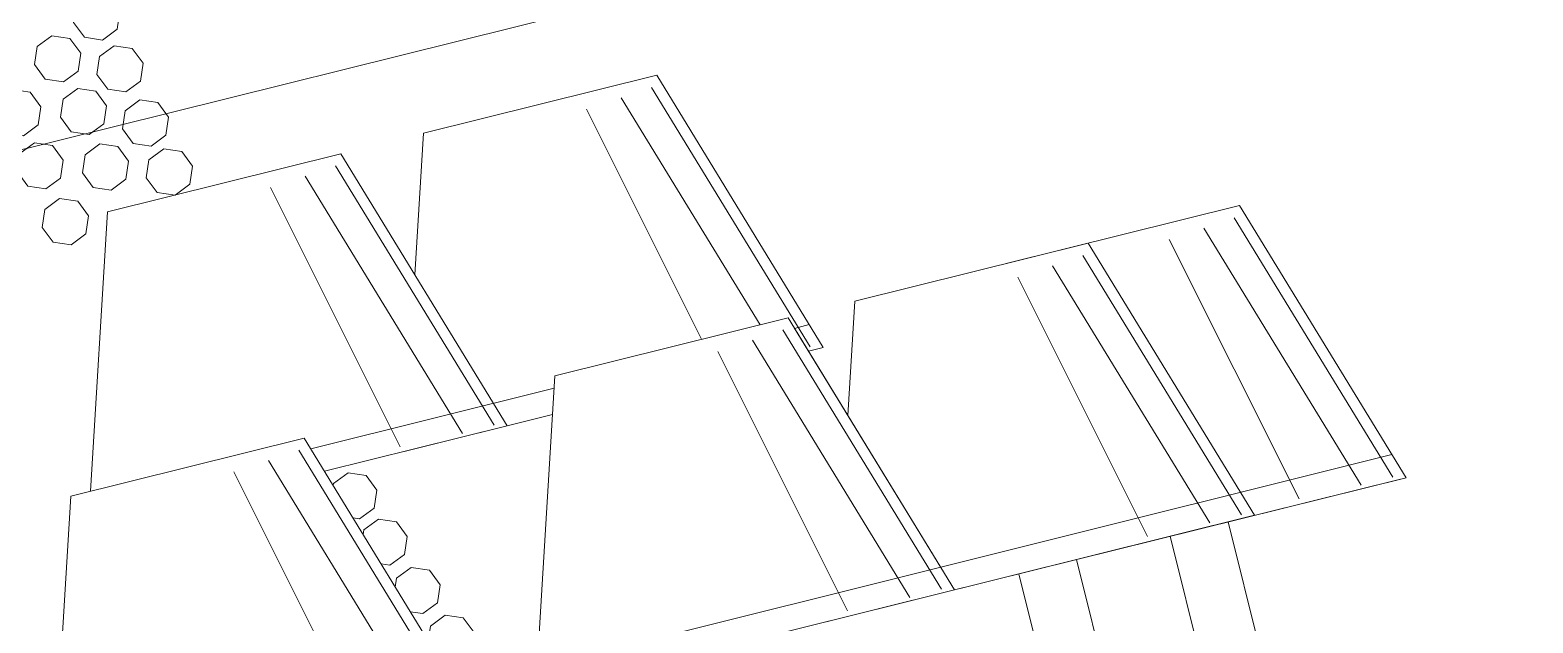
# Model space of a CAD drawing. Header units: inches. Extents: x 252212 to 296477, y 417293 to 492071.
# Drawn here: x 283935 to 284439, y 478868 to 479067 of the extents above; entities that cross this region are included whole.
import ezdxf

# ---------------------------------------------------------------- set-up
doc = ezdxf.new("R2010")
doc.units = ezdxf.units.IN
doc.header["$MEASUREMENT"] = 0
for name, color, linetype in [('8', 8, 'Continuous'), ('ELECTRICAL', 10, 'Continuous'), ('gypsum', 31, 'Continuous')]:
    doc.layers.add(name, color=color, linetype=linetype)
for name, color, linetype, lineweight in [('Glass', 4, 'Continuous', 0), ('GRC', 41, 'Continuous', 0), ('ID-NOTES', 3, 'Continuous', 0)]:
    doc.layers.add(name, color=color, linetype=linetype, lineweight=lineweight)
doc.styles.add('ZZ-Dim All', font='romans.shx', dxfattribs={"width": 0.8})
doc.dimstyles.new('DIM 0200', dxfattribs={"dimscale": 200, "dimtxt": 1, "dimasz": 0.8, "dimexe": 0.5, "dimexo": 1, "dimgap": 0.4, "dimtad": 1, "dimdec": 0, "dimrnd": 10, "dimdsep": 46, "dimtxsty": 'ZZ-Dim All', "dimblk1": 'ARCHTICK', "dimblk2": 'ARCHTICK', "dimsah": 1, "dimcen": 1, "dimdle": 0.5, "dimclrd": 256, "dimclre": 256, "dimclrt": 256, "dimadec": 0, "dimazin": 2, "dimtfac": 1, "dimtdec": 0, "dimtix": 1, "dimtmove": 2, "dimatfit": 2, "dimfxl": 1, "dimfxlon": 1, "dimtolj": 1, "dimtzin": 0, "dimlwd": -1, "dimlwe": -1, "dimarcsym": 0})

# ---------------------------------------------------------------- blocks, each defined once
blk = doc.blocks.new('SECTION A AND B CEILING')
at = {"layer": '8'}
h = blk.add_hatch(dxfattribs=at)
h.set_pattern_fill('ANSI31', color=256, scale=100, style=0)
edge = h.paths.add_edge_path()
edge.add_line((113691.15, 11126.91), (116053.5, 11126.91))
edge.add_arc((116053.5, 10976.91), 150, 0, 90, ccw=False)
edge.add_line((116203.5, 10976.91), (116203.5, 10801.91))
edge.add_line((116203.5, 10801.91), (116115, 10801.91))
edge.add_line((116115, 10801.91), (116058.39, 10876.91))
edge.add_line((116058.39, 10876.91), (116019.32, 10876.91))
edge.add_line((116019.32, 10876.91), (116019.32, 10854.41))
edge.add_line((116019.32, 10854.41), (116028.32, 10854.41))
edge.add_line((116028.32, 10854.41), (116028.32, 10846.91))
edge.add_arc((116029.21, 10818.98), 27.95, 29.519, 91.8217, ccw=False)
edge.add_arc((116021.07, 10817.34), 35.93, 6.5273, 25.3967, ccw=False)
edge.add_arc((115725.48, 10783.27), 333.48, 4.7514, 6.5687, ccw=False)
edge.add_arc((116110.97, 10816.64), 53.47, 186.1636, 202.8448)
edge.add_arc((116077.99, 10803.75), 18.1, -154.2285, -83.169)
edge.add_line((116080.14, 10785.78), (116080.14, 10782.78))
edge.add_arc((116080.14, 10774.98), 7.8, 90, 308.4673)
edge.add_line((116085, 10768.87), (116085, 10759.87))
edge.add_arc((116085, 10738.87), 21, 0, 90, ccw=False)
edge.add_line((116106, 10738.87), (116155, 10738.87))
edge.add_line((116155, 10738.87), (116155, 10693.87))
edge.add_line((116155, 10693.87), (116275, 10693.87))
edge.add_line((116275, 10693.87), (116275, 10713.87))
edge.add_line((116275, 10713.87), (116295, 10713.87))
edge.add_line((116295, 10713.87), (116295, 10738.87))
edge.add_line((116295, 10738.87), (116228.5, 10738.87))
edge.add_line((116228.5, 10738.87), (116228.5, 10976.91))
edge.add_arc((116053.5, 10976.91), 175, 0, 90)
edge.add_line((116053.5, 11151.91), (113691.15, 11151.91))
edge.add_line((113691.15, 11151.91), (113166.49, 11151.91))
edge.add_arc((113166.49, 10976.91), 175, 90, 180)
edge.add_line((112991.49, 10976.91), (112991.49, 10738.87))
edge.add_line((112991.49, 10738.87), (112924.99, 10738.87))
edge.add_line((112924.99, 10738.87), (112924.99, 10713.87))
edge.add_line((112924.99, 10713.87), (112944.99, 10713.87))
edge.add_line((112944.99, 10713.87), (112944.99, 10693.87))
edge.add_line((112944.99, 10693.87), (113064.99, 10693.87))
edge.add_line((113064.99, 10693.87), (113064.99, 10738.87))
edge.add_line((113064.99, 10738.87), (113113.99, 10738.87))
edge.add_arc((113134.99, 10738.87), 21, 90, 180, ccw=False)
edge.add_line((113134.99, 10759.87), (113134.99, 10768.87))
edge.add_arc((113139.85, 10774.98), 7.8, -128.4673, 90)
edge.add_line((113139.85, 10782.78), (113139.85, 10785.78))
edge.add_arc((113142, 10803.75), 18.1, -96.831, -25.7715)
edge.add_arc((113109.02, 10816.64), 53.47, -22.8448, -6.1636)
edge.add_arc((113494.51, 10783.27), 333.48, 173.4313, 175.2486, ccw=False)
edge.add_arc((113198.92, 10817.34), 35.93, 154.6033, 173.4727, ccw=False)
edge.add_arc((113190.78, 10818.98), 27.95, 88.1783, 150.481, ccw=False)
edge.add_line((113191.67, 10846.91), (113191.67, 10854.41))
edge.add_line((113191.67, 10854.41), (113200.67, 10854.41))
edge.add_line((113200.67, 10854.41), (113200.67, 10876.91))
edge.add_line((113200.67, 10876.91), (113161.6, 10876.91))
edge.add_line((113161.6, 10876.91), (113104.99, 10801.91))
edge.add_line((113104.99, 10801.91), (113016.49, 10801.91))
edge.add_line((113016.49, 10801.91), (113016.49, 10976.91))
edge.add_arc((113166.49, 10976.91), 150, 90, 180, ccw=False)
edge.add_line((113166.49, 11126.91), (113691.15, 11126.91))
blk = doc.blocks.new('crystal ch 21')
at = {"layer": 'Glass', "color": 193, "lineweight": 0}
for p, q in [((38853.12, 39527.94), (38822.75, 39624.53)), ((38864.1, 39528.02), (38833.46, 39625.44)), ((38958.85, 39539.23), (38932.02, 39624.53)), ((38973.37, 39528.02), (38942.73, 39625.44)), ((38831.76, 39528.54), (38810.54, 39623.63)), ((38938.65, 39539.23), (38919.82, 39623.63)), ((38796.77, 39438.82), (38775.56, 39533.91)), ((38818.14, 39438.22), (38787.76, 39534.8)), ((38829.11, 39438.3), (38798.47, 39535.71)), ((38886.62, 39535.22), (38802.45, 39535.16)), ((38964.15, 39438.82), (38942.93, 39533.91)), ((38985.51, 39438.22), (38955.14, 39534.8)), ((38996.49, 39438.3), (38965.85, 39535.71)), ((39000.69, 39437.03), (38969.72, 39535.49)), ((38974.89, 39535.29), (38969.79, 39535.28)), ((39067.9, 39438.82), (39046.68, 39533.91)), ((39089.26, 39438.22), (39058.89, 39534.8)), ((39100.24, 39438.3), (39069.6, 39535.71)), ((39120.29, 39438.82), (39099.07, 39533.91)), ((39141.65, 39438.22), (39111.28, 39534.8)), ((39152.63, 39438.3), (39121.99, 39535.71)), ((39154.11, 39445.68), (38858.38, 39445.43))]:
    blk.add_line(p, q, dxfattribs=at)
for points in [[(38767.78, 39701.38), (38762.12, 39699.03), (38759.78, 39693.38), (38762.12, 39687.72), (38767.78, 39685.38), (38773.43, 39687.72), (38775.78, 39693.38), (38773.43, 39699.03)], [(38751.67, 39690.87), (38746.01, 39688.53), (38743.67, 39682.87), (38746.01, 39677.21), (38751.67, 39674.87), (38757.32, 39677.21), (38759.67, 39682.87), (38757.32, 39688.53)], [(38771.19, 39682.57), (38765.54, 39680.23), (38763.19, 39674.57), (38765.54, 39668.91), (38771.19, 39666.57), (38776.85, 39668.91), (38779.19, 39674.57), (38776.85, 39680.23)], [(38734.35, 39676.53), (38728.7, 39674.18), (38726.35, 39668.53), (38728.7, 39662.87), (38734.35, 39660.53), (38740.01, 39662.87), (38742.35, 39668.53), (38740.01, 39674.18)], [(38755.83, 39671.59), (38750.17, 39669.24), (38747.83, 39663.59), (38750.17, 39657.93), (38755.83, 39655.59), (38761.49, 39657.93), (38763.83, 39663.59), (38761.49, 39669.24)], [(38775.07, 39662.81), (38769.41, 39660.47), (38767.07, 39654.81), (38769.41, 39649.15), (38775.07, 39646.81), (38780.73, 39649.15), (38783.07, 39654.81), (38780.73, 39660.47)], [(38737.3, 39657.38), (38731.64, 39655.04), (38729.3, 39649.38), (38731.64, 39643.73), (38737.3, 39641.38), (38742.96, 39643.73), (38745.3, 39649.38), (38742.96, 39655.04)], [(38758.48, 39651.73), (38752.82, 39649.39), (38750.48, 39643.73), (38752.82, 39638.08), (38758.48, 39635.73), (38764.14, 39638.08), (38766.48, 39643.73), (38764.14, 39649.39)], [(38778.9, 39644.91), (38773.24, 39642.56), (38770.9, 39636.91), (38773.24, 39631.25), (38778.9, 39628.91), (38784.55, 39631.25), (38786.9, 39636.91), (38784.55, 39642.56)], [(38740.99, 39637.14), (38735.33, 39634.79), (38732.99, 39629.14), (38735.33, 39623.48), (38740.99, 39621.14), (38746.64, 39623.48), (38748.99, 39629.14), (38746.64, 39634.79)], [(39022.89, 39437.03), (39042.89, 39437.03), (39042.89, 39348.88), (39022.89, 39348.88)], [(39075.28, 39437.03), (39095.28, 39437.03), (39095.28, 39348.88), (39075.28, 39348.88)]]:
    blk.add_lwpolyline(points, close=True, dxfattribs=at)
for points in [[(38727.28, 39539.23), (38755.49, 39628.95), (38836.16, 39628.95), (38868.3, 39526.76), (38805.09, 39526.76)], [(38972.47, 39526.76), (38977.57, 39526.76), (38945.43, 39628.95), (38945.43, 39628.95), (38864.77, 39628.95), (38850.46, 39583.47)], [(38690.22, 39437.03), (38833.31, 39437.03), (38801.17, 39539.23), (38801.17, 39539.23), (38720.51, 39539.23), (38688.36, 39437.03), (38831.46, 39437.03)], [(38857.6, 39437.03), (39000.69, 39437.03), (38968.55, 39539.23), (38968.55, 39539.23), (38887.88, 39539.23), (38855.74, 39437.03), (38998.83, 39437.03)], [(38961.35, 39437.03), (39104.44, 39437.03), (39072.3, 39539.23), (39072.3, 39539.23), (38991.63, 39539.23), (38980.09, 39502.53)], [(39013.74, 39437.03), (39156.83, 39437.03), (39124.69, 39539.23), (39124.69, 39539.23), (39044.02, 39539.23)], [(38810.61, 39509.21), (38812.69, 39508.35), (38818.35, 39510.7), (38820.69, 39516.35), (38818.35, 39522.01), (38812.69, 39524.35), (38807.03, 39522.01), (38806.78, 39521.4)], [(38832.63, 39526.76), (38883.96, 39526.76)], [(38834.48, 39526.76), (38883.96, 39526.76)], [(38972.47, 39526.76), (38975.72, 39526.76)], [(38816.04, 39491.96), (38818.82, 39490.81), (38824.48, 39493.15), (38826.82, 39498.81), (38824.48, 39504.47), (38818.82, 39506.81), (38813.16, 39504.47), (38812.56, 39503.01)], [(38821.68, 39474.01), (38825.61, 39472.39), (38831.27, 39474.73), (38833.61, 39480.39), (38831.27, 39486.04), (38825.61, 39488.39), (38819.95, 39486.04), (38818.78, 39483.23)], [(38827.08, 39456.37), (38832.73, 39454.02), (38838.39, 39456.37), (38840.73, 39462.02), (38838.39, 39467.68), (38832.73, 39470.02), (38827.08, 39467.68), (38825.14, 39463.01)], [(38959.49, 39437.03), (39102.58, 39437.03)], [(39011.88, 39437.03), (39154.97, 39437.03)]]:
    blk.add_lwpolyline(points, dxfattribs=at)
blk = doc.blocks.new('_ARCHTICK')
at = {"color": 0, "linetype": 'ByBlock', "const_width": 0.15}
blk.add_lwpolyline([(-0.5, -0.5), (0.5, 0.5)], dxfattribs=at)

msp = doc.modelspace()

# ---------------------------------------------------------------- linework, layer by layer
at = {"layer": 'GRC'}
msp.add_line((282368.63, 478638.1, 0), (285367.22, 479384.14, 0), dxfattribs=at)

# ---------------------------------------------------------------- block references
at = {"layer": 'ELECTRICAL', "rotation": 13.97142328298568}
msp.add_blockref('crystal ch 21', (255919.56, 431192.44, 0), dxfattribs=at)
at = {"layer": 'gypsum', "color": 0, "xscale": -1, "rotation": 13.97142328298562}
msp.add_blockref('SECTION A AND B CEILING', (397669.23, 496304.81, 0), dxfattribs=at)

# ---------------------------------------------------------------- leaders
at = {"layer": 'ID-NOTES'}
msp.add_leader([(284161.98, 478621.33, 0), (284426.34, 478365.57, 0), (286648.15, 478918.36, 0)], dimstyle='DIM 0200', override={"dimasz": 0.2, "dimtad": 0, "dimclrd": 8}, dxfattribs=at)

doc.saveas('drawing.dxf')
